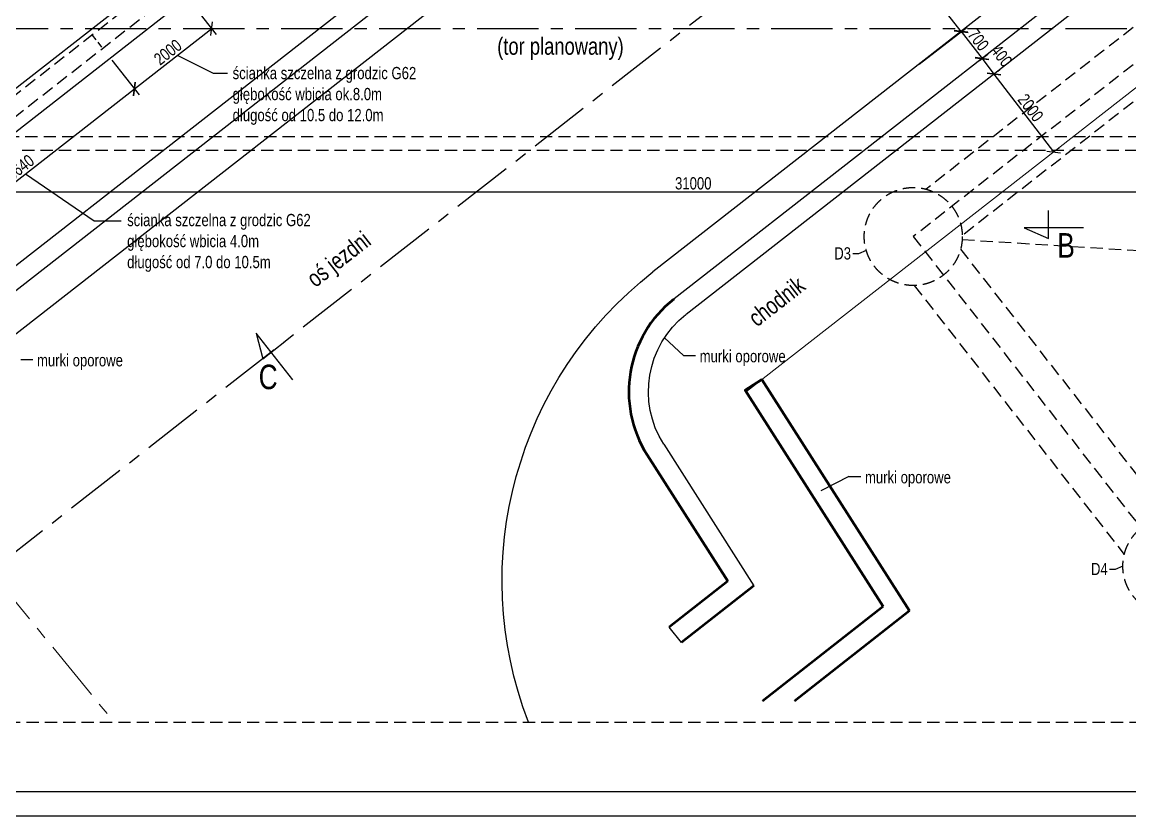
# Model space of a CAD drawing. Header units: millimetres. Extents: x -1069826 to 2704411, y -432732 to 412301.
# Drawn here: x 441120 to 463717, y 11640 to 27836 of the extents above; entities that cross this region are included whole.
import ezdxf
from ezdxf.enums import TextEntityAlignment as Align

# ---------------------------------------------------------------- set-up
doc = ezdxf.new("R2010")
doc.units = ezdxf.units.MM
doc.header["$LTSCALE"] = 1000
doc.header["$MEASUREMENT"] = 0
doc.linetypes.add('CENTER', pattern=[2, 1.25, -0.25, 0.25, -0.25])
doc.linetypes.add('HIDDEN', pattern=[0.375, 0.25, -0.125])
for name, color, linetype in [('0-RAM-L', 7, 'Continuous'), ('0-T', 7, 'Continuous'), ('AAA_WIADUKT', 7, 'Continuous'), ('DROGO-T', 7, 'Continuous'), ('DROGOWA', 7, 'Continuous'), ('DRRAM-T', 7, 'Continuous')]:
    doc.layers.add(name, color=color, linetype=linetype)
doc.layers.add('1', color=7, linetype='Continuous', lineweight=0)
doc.layers.add('Kraweznik', color=4, linetype='Continuous', lineweight=0)
doc.styles.add('CDMSTYLE', font='CDMSIMPL', dxfattribs={"width": 0.8, "bigfont": 'CDMBIGPL'})
doc.dimstyles.new('CDMOG-MM-100', dxfattribs={"dimscale": 100, "dimtxt": 2.5, "dimasz": 2, "dimexe": 1.5, "dimexo": 3, "dimgap": 0.5, "dimtad": 1, "dimdec": 0, "dimrnd": 1, "dimzin": 1, "dimdsep": 46, "dimtxsty": 'CDMSTYLE', "dimblk": 'OBLIQUE', "dimblk1": 'OBLIQUE', "dimblk2": 'OBLIQUE', "dimsah": 1, "dimcen": -2.5, "dimclrd": 9, "dimclre": 9, "dimclrt": 9, "dimadec": 0, "dimazin": 0, "dimtfac": 1, "dimtmove": 2, "dimatfit": 3, "dimldrblk": 'OBLIQUE', "dimfxl": 1, "dimtvp": 1, "dimtolj": 1, "dimtzin": 0, "dimarcsym": 0})
doc.dimstyles.new('CDMOG-MM-100$2', dxfattribs={"dimscale": 100, "dimtxt": 2.5, "dimasz": 2, "dimexe": 1.5, "dimexo": 5, "dimgap": 0.5, "dimtad": 1, "dimdec": 0, "dimrnd": 1, "dimzin": 1, "dimdsep": 46, "dimtxsty": 'CDMSTYLE', "dimblk": 'OBLIQUE', "dimblk1": 'CLOSED', "dimblk2": 'CLOSED', "dimsah": 1, "dimtsz": 1, "dimcen": -2.5, "dimclrd": 9, "dimclre": 9, "dimclrt": 9, "dimadec": 0, "dimazin": 0, "dimtfac": 1, "dimtmove": 2, "dimatfit": 3, "dimldrblk": 'CLOSED', "dimfxl": 1, "dimtvp": 1, "dimtolj": 1, "dimtzin": 0, "dimarcsym": 0})

# ---------------------------------------------------------------- blocks, each defined once
blk = doc.blocks.new('*D627')
at = {"color": 9, "linetype": 'ByBlock', "transparency": 16777216}
blk.add_arc((461161, 32784), 3007, 0, 37.9933, dxfattribs=at)
for points in [[(463628, 34457), (463680, 34498), (463531, 34635)], [(464202, 32984), (464135, 32984), (464168, 32784)]]:
    blk.add_solid(points, dxfattribs=at)
at = {"layer": 'Defpoints', "color": 0, "linetype": 'ByBlock', "transparency": 16777216}
for p in [(488819, 54388), (464095, 33443), (427923, 32784), (508072, 32784), (436541, 13553)]:
    blk.add_point(p, dxfattribs=at)
at = {"color": 9, "linetype": 'ByBlock', "transparency": 16777216, "insert": (464070, 34075), "char_height": 250, "attachment_point": 5, "rotation": 293.9454, "style": 'CDMSTYLE'}
blk.add_mtext('\\A1;38°', dxfattribs=at)
blk = doc.blocks.new('_CLOSED')
at = {"color": 0, "linetype": 'ByBlock'}
for p, q in [((-1, 0.17), (0, 0)), ((-1, 0.17), (-1, -0.17)), ((0, 0), (-1, -0.17))]:
    blk.add_line(p, q, dxfattribs=at)
blk = doc.blocks.new('_OBLIQUE')
at = {"color": 0, "linetype": 'ByBlock'}
blk.add_line((-0.5, -0.5), (0.5, 0.5), dxfattribs=at)
blk = doc.blocks.new('*D628')
at = {"color": 9, "linetype": 'ByBlock', "transparency": 16777216}
blk.add_arc((467665, 37864), 3487, 0, 37.9933, dxfattribs=at)
for points in [[(470510, 39832), (470563, 39873), (470413, 40011)], [(471186, 38064), (471119, 38064), (471152, 37864)]]:
    blk.add_solid(points, dxfattribs=at)
at = {"layer": 'Defpoints', "color": 0, "linetype": 'ByBlock', "transparency": 16777216}
for p in [(488819, 54388), (471067, 38628), (427923, 37864), (508072, 37864), (436541, 13553)]:
    blk.add_point(p, dxfattribs=at)
at = {"color": 9, "linetype": 'ByBlock', "transparency": 16777216, "insert": (471128, 39056), "char_height": 250, "attachment_point": 5, "rotation": 288.9966, "style": 'CDMSTYLE'}
blk.add_mtext('\\A1;38°', dxfattribs=at)
blk = doc.blocks.new('*D629')
at = {"color": 9, "linetype": 'ByBlock', "transparency": 16777216}
for p, q in [((455141, 32521), (456115, 33273)), ((460276, 27642), (455996, 33181)), ((459421, 26981), (460395, 27734))]:
    blk.add_line(p, q, dxfattribs=at)
at = {"layer": 'Defpoints', "color": 0, "linetype": 'ByBlock', "transparency": 16777216}
for p in [(455996, 33181), (454903, 32337), (459184, 26798)]:
    blk.add_point(p, dxfattribs=at)
at = {"color": 9, "linetype": 'ByBlock', "transparency": 16777216, "xscale": 200, "yscale": 200, "zscale": 200}
for p, rotation in [((455996, 33181), 127.6932772982284), ((460276, 27642), 307.6932772982284)]:
    blk.add_blockref('_OBLIQUE', p, dxfattribs=dict(at, rotation=rotation))
at = {"color": 9, "linetype": 'ByBlock', "transparency": 16777216, "insert": (458275, 30519), "char_height": 250, "attachment_point": 5, "rotation": 307.6933, "style": 'CDMSTYLE'}
blk.add_mtext('\\A1;7000', dxfattribs=at)
blk = doc.blocks.new('*D632')
at = {"color": 9, "linetype": 'ByBlock', "transparency": 16777216}
for p, q in [((439311, 25174), (439311, 24220)), ((470311, 25174), (470311, 24220)), ((439311, 24370), (470311, 24370))]:
    blk.add_line(p, q, dxfattribs=at)
at = {"layer": 'Defpoints', "color": 0, "linetype": 'ByBlock', "transparency": 16777216}
for p in [(439311, 25474), (470311, 25474), (470311, 24370)]:
    blk.add_point(p, dxfattribs=at)
at = {"color": 9, "linetype": 'ByBlock', "transparency": 16777216, "xscale": 200, "yscale": 200, "zscale": 200, "rotation": 180}
blk.add_blockref('_OBLIQUE', (439311, 24370), dxfattribs=at)
at = {"color": 9, "linetype": 'ByBlock', "transparency": 16777216, "xscale": 200, "yscale": 200, "zscale": 200}
blk.add_blockref('_OBLIQUE', (470311, 24370), dxfattribs=at)
at = {"color": 9, "linetype": 'ByBlock', "transparency": 16777216, "insert": (454811, 24545), "char_height": 250, "attachment_point": 5, "style": 'CDMSTYLE'}
blk.add_mtext('\\A1;31000', dxfattribs=at)
blk = doc.blocks.new('*D650')
at = {"color": 9, "linetype": 'ByBlock', "transparency": 16777216}
for p, q in [((460221, 27606), (460392, 27738)), ((460273, 27647), (460701, 27092)), ((460649, 27052), (460820, 27184))]:
    blk.add_line(p, q, dxfattribs=at)
at = {"layer": 'Defpoints', "color": 0, "linetype": 'ByBlock', "transparency": 16777216}
for p in [(459984, 27423), (460701, 27092), (460412, 26869)]:
    blk.add_point(p, dxfattribs=at)
at = {"color": 9, "linetype": 'ByBlock', "transparency": 16777216, "xscale": 200, "yscale": 200, "zscale": 200}
for p, rotation in [((460273, 27647), 127.6718535673592), ((460701, 27092), 307.6718535673592)]:
    blk.add_blockref('_OBLIQUE', p, dxfattribs=dict(at, rotation=rotation))
at = {"color": 9, "linetype": 'ByBlock', "transparency": 16777216, "insert": (460626, 27476), "char_height": 250, "attachment_point": 5, "rotation": 307.6719, "style": 'CDMSTYLE'}
blk.add_mtext('\\A1;700', dxfattribs=at)
blk = doc.blocks.new('*D651')
at = {"color": 9, "linetype": 'ByBlock', "transparency": 16777216}
for p, q in [((460793, 27164), (460820, 27185)), ((460701, 27094), (460945, 26777)), ((461037, 26847), (461064, 26868))]:
    blk.add_line(p, q, dxfattribs=at)
at = {"layer": 'Defpoints', "color": 0, "linetype": 'ByBlock', "transparency": 16777216}
for p in [(460555, 26981), (460945, 26777), (460799, 26664)]:
    blk.add_point(p, dxfattribs=at)
at = {"color": 9, "linetype": 'ByBlock', "transparency": 16777216, "xscale": 200, "yscale": 200, "zscale": 200}
for p, rotation in [((460701, 27094), 127.6182843660834), ((460945, 26777), 307.6182843660833)]:
    blk.add_blockref('_OBLIQUE', p, dxfattribs=dict(at, rotation=rotation))
at = {"color": 9, "linetype": 'ByBlock', "transparency": 16777216, "insert": (461100, 27149), "char_height": 250, "attachment_point": 5, "rotation": 307.6183, "style": 'CDMSTYLE'}
blk.add_mtext('\\A1;400', dxfattribs=at)
blk = doc.blocks.new('*D652')
at = {"color": 9, "linetype": 'ByBlock', "transparency": 16777216}
for p, q in [((460945, 26776), (462161, 25187)), ((461024, 26836), (461064, 26867)), ((462240, 25248), (462280, 25279))]:
    blk.add_line(p, q, dxfattribs=at)
at = {"layer": 'Defpoints', "color": 0, "linetype": 'ByBlock', "transparency": 16777216}
for p in [(460786, 26654), (462161, 25187), (462002, 25066)]:
    blk.add_point(p, dxfattribs=at)
at = {"color": 9, "linetype": 'ByBlock', "transparency": 16777216, "xscale": 200, "yscale": 200, "zscale": 200}
for p, rotation in [((460945, 26776), 127.438297191886), ((462161, 25187), 307.438297191886)]:
    blk.add_blockref('_OBLIQUE', p, dxfattribs=dict(at, rotation=rotation))
at = {"color": 9, "linetype": 'ByBlock', "transparency": 16777216, "insert": (461692, 26088), "char_height": 250, "attachment_point": 5, "rotation": 307.4383, "style": 'CDMSTYLE'}
blk.add_mtext('\\A1;2000', dxfattribs=at)
blk = doc.blocks.new('*D878')
at = {"color": 9, "linetype": 'ByBlock', "transparency": 16777216}
for p, q in [((444526, 28292), (445080, 27583)), ((444987, 27701), (443411, 26470)), ((442950, 27061), (443504, 26351))]:
    blk.add_line(p, q, dxfattribs=at)
at = {"layer": 'Defpoints', "color": 0, "linetype": 'ByBlock', "transparency": 16777216}
for p in [(444341, 28528), (442765, 27297), (443411, 26470)]:
    blk.add_point(p, dxfattribs=at)
at = {"color": 9, "linetype": 'ByBlock', "transparency": 16777216, "xscale": 200, "yscale": 200, "zscale": 200}
for p, rotation in [((444987, 27701), 37.99327729822876), ((443411, 26470), 217.9932772982288)]:
    blk.add_blockref('_OBLIQUE', p, dxfattribs=dict(at, rotation=rotation))
at = {"color": 9, "linetype": 'ByBlock', "transparency": 16777216, "insert": (444092, 27223), "char_height": 250, "attachment_point": 5, "rotation": 37.9933, "style": 'CDMSTYLE'}
blk.add_mtext('\\A1;2000', dxfattribs=at)
blk = doc.blocks.new('*D879')
at = {"color": 9, "linetype": 'ByBlock', "transparency": 16777216}
for p, q in [((443411, 26470), (438966, 22998)), ((438505, 23588), (439058, 22879))]:
    blk.add_line(p, q, dxfattribs=at)
at = {"layer": 'Defpoints', "color": 0, "linetype": 'ByBlock', "transparency": 16777216}
for p in [(442765, 27297), (438320, 23825), (438966, 22998)]:
    blk.add_point(p, dxfattribs=at)
at = {"color": 9, "linetype": 'ByBlock', "transparency": 16777216, "xscale": 200, "yscale": 200, "zscale": 200}
for p, rotation in [((443411, 26470), 37.99327729822876), ((438966, 22998), 217.9932772982288)]:
    blk.add_blockref('_OBLIQUE', p, dxfattribs=dict(at, rotation=rotation))
at = {"color": 9, "linetype": 'ByBlock', "transparency": 16777216, "insert": (441081, 24871), "char_height": 250, "attachment_point": 5, "rotation": 37.9933, "style": 'CDMSTYLE'}
blk.add_mtext('\\A1;5640', dxfattribs=at)

msp = doc.modelspace()

# ---------------------------------------------------------------- linework, layer by layer
at = {"layer": '0-RAM-L', "color": 3, "linetype": 'Continuous'}
for points in [[(424374.6085, 11639.6098), (510645.0912, 11639.6098), (510645.0912, 56135.9303), (424374.6085, 56135.9303)], [(426207.1096, 12139.6098), (510145.0912, 12139.6098), (510145.0912, 55635.9303), (426207.1096, 55635.9303)]]:
    msp.add_lwpolyline(points, close=True, dxfattribs=at)
at = {"layer": '0-T', "color": 1, "linetype": 'Continuous'}
msp.add_line((445697.2085, 29270.0766), (439419.4892, 24366.5708), dxfattribs=at)
at = {"layer": '0-T', "color": 9, "linetype": 'HIDDEN'}
msp.add_line((426207.1096, 13553.3573), (471005.9452, 13553.3573), dxfattribs=at)
at = {"layer": '1', "color": 9, "linetype": 'Continuous', "lineweight": 30, "extrusion": (0, 0, -1)}
msp.add_arc((-455895.4918, 20296.0878), 2000, 327.47672499, 51.88977287, dxfattribs=at)
at = {"layer": 'AAA_WIADUKT', "color": 9, "linetype": 'Continuous', "lineweight": 25}
for p, q in [((481346.6822, 54387.6234), (429068.5627, 13553.3573)), ((481996.4875, 54387.6234), (429718.368, 13553.3573)), ((495642.3986, 54387.6234), (454417.7851, 22187.2142)), ((496292.2039, 54387.6234), (454664.0127, 21871.981))]:
    msp.add_line(p, q, dxfattribs=at)
at = {"layer": 'AAA_WIADUKT', "color": 1, "linetype": 'Continuous', "lineweight": 25}
for p, q in [((483133.6468, 54387.6234), (430855.5272, 13553.3573)), ((477853.9788, 54387.6234), (438473.7897, 23627.888)), ((494505.2393, 54387.6234), (453986.8867, 22738.8723)), ((443963.2166, 28803.8925), (438042.8914, 24179.5461))]:
    msp.add_line(p, q, dxfattribs=at)
at = {"layer": 'AAA_WIADUKT', "color": 2, "linetype": 'CENTER', "lineweight": 25}
msp.add_line((488819.4431, 54387.6234), (436541.3235, 13553.3573), dxfattribs=at)
at = {"layer": 'AAA_WIADUKT', "color": 1, "linetype": 'HIDDEN', "lineweight": 25}
for p, q in [((446412.322, 30589.9905), (438104.4483, 24100.7378)), ((446762.322, 30419.2586), (438319.8974, 23824.9088))]:
    msp.add_line(p, q, dxfattribs=at)
at = {"layer": 'AAA_WIADUKT', "color": 40, "linetype": 'CENTER', "lineweight": 25}
msp.add_line((436402.7952, 27703.7925), (476562.6168, 27703.7925), dxfattribs=at)
at = {"layer": 'AAA_WIADUKT', "color": 9, "linetype": 'HIDDEN', "ltscale": 0.5}
msp.add_line((442549.5019, 27572.7545), (442764.9511, 27296.9255), dxfattribs=at)
at = {"layer": 'AAA_WIADUKT', "color": 40, "linetype": 'HIDDEN', "lineweight": 25}
for p, q in [((437809.3048, 25503.7925), (470809.3048, 25503.7925)), ((437369.3048, 25223.7925), (473009.3048, 25223.7925))]:
    msp.add_line(p, q, dxfattribs=at)
at = {"layer": 'AAA_WIADUKT', "color": 9, "linetype": 'CENTER', "lineweight": 18}
msp.add_line((440475.9403, 16626.6734), (442994.2499, 13553.3573), dxfattribs=at)
at = {"layer": 'AAA_WIADUKT', "color": 4, "linetype": 'Continuous'}
msp.add_lwpolyline([(462773.2068, 23637.8023), (461558.921, 23637.8023), (462058.921, 23423.5166), (462058.921, 23994.9452)], dxfattribs=at)
at = {"layer": 'AAA_WIADUKT', "color": 1, "linetype": 'Continuous', "lineweight": 30, "extrusion": (0, 0, -1)}
msp.add_arc((-458911.4985, 16434.255), 8000, 338.89291196, 52.0067227, dxfattribs=at)
at = {"layer": 'DROGO-T', "color": 9, "linetype": 'Continuous'}
for p, q in [((445025.2927, 26784.4131), (444291.3435, 27157.0873)), ((445311.7854, 26784.4131), (445025.2927, 26784.4131)), ((442590.7375, 23772.3517), (441188.651, 24733.5845)), ((443142.2549, 23772.3517), (442590.7375, 23772.3517)), ((458180.9693, 23107.3541), (458062.8438, 23107.3541)), ((458337.4628, 23175.0775), (458180.9693, 23107.3541)), ((454613.2055, 21036.6613), (454222.9766, 21392.7614)), ((454613.2055, 21036.6613), (454854.9671, 21036.6613)), ((441094.2809, 20953.2933), (441336.0425, 20953.2933)), ((454209.1456, 19220.8035), (456048.4851, 16336.2052)), ((457985.0213, 18565.9792), (457414.5438, 18269.1567)), ((457985.0213, 18565.9792), (458226.783, 18565.9792)), ((463574.3436, 16735.3825), (463417.8501, 16667.6592)), ((463417.8501, 16667.6592), (463299.7246, 16667.6592)), ((454568.1078, 15175.0144), (454321.2373, 15489.7443))]:
    msp.add_line(p, q, dxfattribs=at)
at = {"layer": 'DROGOWA', "color": 1, "linetype": 'Continuous', "lineweight": 18}
msp.add_line((499541.2303, 54387.6234), (455895.2104, 20295.8617), dxfattribs=at)
at = {"layer": 'DROGOWA', "color": 9, "linetype": 'HIDDEN'}
for p, q in [((490973.5413, 48964.3318), (459559.4896, 24426.92)), ((491268.7188, 48433.5528), (459298.3646, 23461.6149)), ((491563.8963, 47902.7738), (460298.1724, 23481.2204)), ((459298.3646, 23461.6149), (467037.6719, 13553.3573)), ((460296.435, 23399.5217), (464415.4646, 23143.2633)), ((460263.6696, 23200.49), (464533.1112, 17734.5321)), ((459317.9701, 22461.8072), (463603.5292, 16975.2148))]:
    msp.add_line(p, q, dxfattribs=at)
for centre in [(459298.3646, 23461.6149), (464574.3436, 16735.3825)]:
    msp.add_circle(centre, 1000, dxfattribs=at)
at = {"layer": 'DRRAM-T', "color": 4, "linetype": 'Continuous'}
msp.add_lwpolyline([(446639.6976, 20534.8053), (445892.221, 21491.7633), (446031.1305, 20965.8141), (446481.4637, 21317.5678)], dxfattribs=at)
at = {"layer": 'Kraweznik', "color": 9, "lineweight": 53, "ltscale": 0.1}
for p, q in [((455516.1696, 16427.0354), (454321.2373, 15489.7443)), ((456048.4851, 16336.2052), (454568.1078, 15175.0144)), ((458686.5943, 15912.0998), (456224.9853, 13981.2421)), ((459218.9099, 15821.2696), (456873.0983, 13981.2421))]:
    msp.add_line(p, q, dxfattribs=at)
at = {"layer": 'Kraweznik', "color": 9, "lineweight": 53, "ltscale": 0.1, "flags": 128}
for points in [[(456209.2926, 20541.1902), (455872.0233, 20326.1334), (458686.5943, 15912.0998)], [(456209.2926, 20541.1902), (459218.9099, 15821.2696)], [(453871.8763, 19005.7466), (455516.1696, 16427.0354)]]:
    msp.add_lwpolyline(points, dxfattribs=at)
at = {"layer": 'Kraweznik', "color": 9, "lineweight": 53, "ltscale": 0.1}
msp.add_arc((455895.4918, 20296.0878), 2400, 128.11022714, 212.52327504, dxfattribs=at)

# ---------------------------------------------------------------- texts
at = {"layer": 'AAA_WIADUKT', "color": 4, "linetype": 'Continuous', "style": 'CDMSTYLE', "width": 0.8}
msp.add_text('B', height=500, dxfattribs=at).set_placement((462416.0639, 23280.6595), align=Align.MIDDLE)
at = {"layer": 'DROGO-T', "color": 9, "linetype": 'Continuous', "style": 'CDMSTYLE', "width": 0.8}
msp.add_text('(tor planowany)', height=350, dxfattribs=at).set_placement((450811.2046, 27170.2224))
at = {"layer": 'DROGO-T', "color": 1, "linetype": 'Continuous', "style": 'CDMSTYLE', "width": 0.8}
for s, p in [('ścianka szczelna z grodzic G62', (445413.739, 26671.6565)), ('głębokość wbicia ok.8.0m', (445413.739, 26243.0851)), ('długość od 10.5 do 12.0m', (445413.739, 25814.5136)), ('ścianka szczelna z grodzic G62', (443261.7689, 23672.403)), ('głębokość wbicia 4.0m', (443261.7689, 23243.8316)), ('długość od 7.0 do 10.5m', (443261.7689, 22815.2601)), ('D3', (457686.5996, 22992.1348)), ('murki oporowe', (441422.448, 20811.367)), ('murki oporowe', (454941.3726, 20894.735)), ('murki oporowe', (458313.1885, 18424.0529)), ('D4', (462923.4804, 16552.4398))]:
    msp.add_text(s, height=250, dxfattribs=at).set_placement(p)
at = {"layer": 'DROGO-T', "color": 3, "linetype": 'Continuous', "style": 'CDMSTYLE', "width": 0.8}
for s, p in [('oś jezdni', (447100.2091, 22407.5924)), ('chodnik', (456109.2915, 21602.8163))]:
    msp.add_text(s, height=350, rotation=37.96540013, dxfattribs=at).set_placement(p)
at = {"layer": 'DRRAM-T', "color": 4, "linetype": 'Continuous', "style": 'CDMSTYLE', "width": 0.8}
msp.add_text('C', height=500, dxfattribs=at).set_placement((446138.3933, 20596.4175), align=Align.MIDDLE)

# ---------------------------------------------------------------- dimensions: what is measured, and where the dimension line sits
at = {"layer": '0-T', "color": 9, "linetype": 'Continuous'}
for p1, p2, distance, picture, middle in [((459183.5022, 26798.0532), (454903.4628, 32337.1201), -1380.8245, '*D629', (458274.5991, 30518.871)), ((459983.7794, 27423.0253), (460411.5829, 26868.9499), 365.722, '*D650', (460625.6755, 27476.4435)), ((460554.9161, 26980.9069), (460799.0805, 26664.0622), 184.5558, '*D651', (461100.4172, 27148.7763)), ((460785.9905, 26653.8376), (462001.861, 25065.7462), 200.1469, '*D652', (461691.7956, 26087.8463))]:
    dim = msp.add_aligned_dim(p1=p1, p2=p2, distance=distance, dimstyle='CDMOG-MM-100', dxfattribs=at)
    dim.commit()
    dim.dimension.update_dxf_attribs({"geometry": picture, "text_midpoint": middle})
dim = msp.add_linear_dim(base=(470311.0658, 24370.4111), p1=(439311.0658, 25473.7925), p2=(470311.0658, 25473.7925), dimstyle='CDMOG-MM-100', dxfattribs=at)
dim.commit()
dim.dimension.update_dxf_attribs({"geometry": '*D632', "text_midpoint": (454811.0658, 24545.4111)})
at = {"layer": 'DROGO-T', "color": 1, "linetype": 'Continuous'}
dim = msp.add_angular_dim_2l(base=(464095.2057, 33443.1051), line1=((488819.4431, 54387.6234), (436541.3235, 13553.3573)), line2=((427922.5601, 32783.7925), (508072.2176, 32783.7925)), dimstyle='CDMOG-MM-100$2', override={"dimazin": 1}, dxfattribs=at)
dim.commit()
dim.dimension.update_dxf_attribs({"geometry": '*D627', "text_midpoint": (464069.6691, 34075.4435), "dimtype": 162})
dim = msp.add_angular_dim_2l(base=(471067.3688, 38628.3775), line1=((488819.4431, 54387.6234), (436541.3235, 13553.3573)), line2=((427922.5601, 37863.7925), (508072.2176, 37863.7925)), dimstyle='CDMOG-MM-100$2', override={"dimazin": 1}, dxfattribs=at)
dim.commit()
dim.dimension.update_dxf_attribs({"geometry": '*D628', "text_midpoint": (471127.7506, 39055.9588)})
at = {"layer": 'DROGO-T', "color": 4, "linetype": 'Continuous'}
dim = msp.add_aligned_dim(p1=(444341.1171, 28528.0635), p2=(442764.9511, 27296.9255), distance=1049.8039, dimstyle='CDMOG-MM-100', dxfattribs=at)
dim.commit()
dim.dimension.update_dxf_attribs({"geometry": '*D878', "text_midpoint": (444091.5363, 27223.0764)})
dim = msp.add_linear_dim(base=(438966.1242, 22997.5761), p1=(442764.9511, 27296.9255), p2=(438319.8974, 23824.9088), angle=37.9932773, dimstyle='CDMOG-MM-100', override={"dimse1": 1}, dxfattribs=at)
dim.commit()
dim.dimension.update_dxf_attribs({"geometry": '*D879', "text_midpoint": (441080.9264, 24871.499)})

doc.saveas('drawing.dxf')
